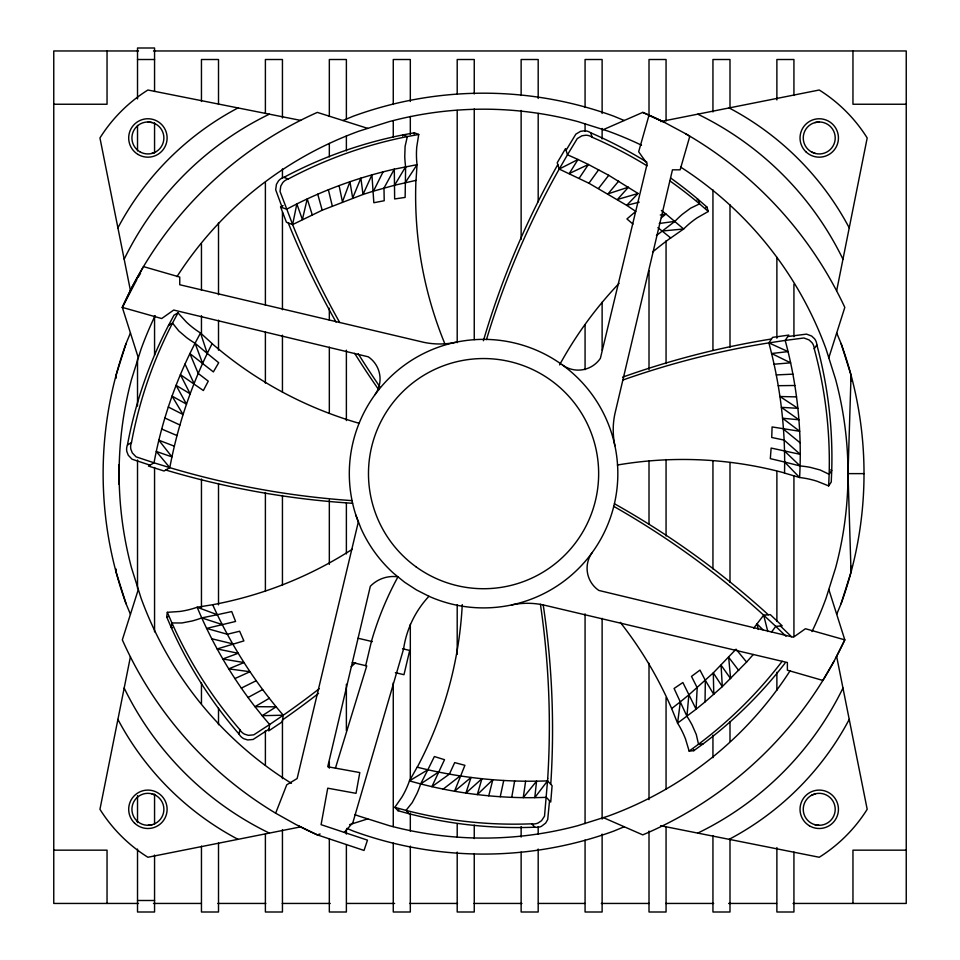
<?xml version="1.0" encoding="UTF-8"?>
<svg xmlns="http://www.w3.org/2000/svg" width="960" height="960" viewBox="0 0 960 960"><rect width="100%" height="100%" fill="white"/><g stroke="black" fill="none" stroke-linecap="round" stroke-linejoin="round"><path stroke-width="1.44" d="M418.728 134.472L407.316 136.572L405.108 146.328L404.76 156.504A101.052 101.052 0 0 0 405.624 166.776L405.132 197.412L394.644 198.96L394.308 169.176L417.036 164.676A89.772 89.772 0 0 1 416.76 146.904L418.728 134.472L414.372 132.804L402.972 134.904A763.968 573.168 70.4 0 0 283.908 177.348A11.244 11.244 0 0 0 278.448 180.936L276.42 184.404L275.688 189.804L282.216 207.564M622.824 380.04A838.176 838.176 0 0 1 766.476 343.26L785.184 340.416L788.76 335.076L772.56 337.38L768.864 342.888C780.288 385.236 785.568 429.216 784.524 473.064L799.596 477.516A89.772 89.772 0 0 1 816.972 481.212L828.66 485.892L831.252 482.016L831.732 470.436A763.968 573.168 -6.7 0 0 816.852 344.904A11.244 11.244 0 0 0 814.572 338.784L811.644 336.048L806.532 334.116L787.776 336.54M689.148 751.08L698.508 744.228L696.276 734.484L692.172 725.16A101.052 101.052 0 0 0 686.928 716.28L674.088 688.476L682.872 682.524L696.084 709.212L705.036 701.904L705.336 680.376L699.972 670.092L691.5 676.392L697.188 687.72L696.084 709.212L677.568 723.132A89.772 89.772 0 0 1 685.524 739.02L689.148 751.08L693.792 750.696L703.152 743.844A763.968 573.168 44.7 0 0 785.052 663.168M796.536 396.888L779.952 396.516L797.892 408.312L781.392 407.352L798.948 419.784L782.568 418.236L799.68 431.28L772.092 426.936L771.732 437.484L784.14 440.088L800.256 454.356L771.144 448.056L770.316 458.64L784.656 462.048L799.596 477.516C802.128 431.436 797.268 384.96 785.184 340.416L803.94 337.992L809.052 339.912L811.992 342.66A11.244 11.244 0 0 1 814.248 348.78A763.968 573.168 -6.7 0 1 829.14 474.3L828.66 485.892M116.184 569.112L116.088 572.1L126.072 603.756L130.44 614.292M118.812 484.08L118.848 464.688M836.7 614.292L841.068 603.756L851.04 572.1L848.004 473.628L851.04 375.168L841.068 343.512L836.7 332.976M547.728 778.464L544.524 816.156L541.512 820.716L538.188 822.96A11.244 11.244 0 0 1 531.708 823.812A763.968 573.168 -83.9 0 1 406.02 810.396L394.824 807.348L401.988 796.992A89.772 89.772 0 0 0 409.452 780.864L417.156 767.172C459.672 777.948 503.724 782.592 547.548 780.864L552.096 785.7L550.74 802.008L546.336 797.328C500.22 799.2 453.828 793.596 409.464 780.864L427.86 769.752L434.376 756.54L444.516 759.696L431.892 786.672L449.388 774.132L454.692 762.612L464.904 765.312L454.524 791.256L471.036 777.456L465.9 793.08L481.908 778.74L477.312 794.616L492.804 779.748L488.748 795.828M550.74 784.26L550.92 781.848A838.176 838.176 0 0 0 543.192 604.776M686.928 716.28L688.86 694.86L713.304 672.864L736.044 649.2L746.58 662.064L722.304 686.628L705.036 701.904M549.528 800.724L547.716 819.552L545.64 823.104L541.38 826.356A11.244 11.244 0 0 1 534.9 827.196A763.968 573.168 -83.9 0 1 409.212 813.78L398.028 810.732L394.824 807.348M688.86 694.86L680.352 701.82L677.568 723.132L671.664 708.576A389.388 389.388 0 0 0 620.292 622.368M268.968 729.144L253.116 739.464L247.68 739.944L243.852 738.744A11.244 11.244 0 0 1 239.148 734.208A763.968 573.168 -32.5 0 1 171.276 627.576L166.68 616.932L167.34 612.324L179.892 611.46A89.772 89.772 0 0 0 197.16 607.248L212.664 604.728A389.388 389.388 0 0 0 352.332 549.216M239.148 734.208L239.808 729.6A763.968 573.168 -32.5 0 1 171.936 622.968L167.34 612.324M212.664 604.728C230.748 644.688 254.58 682.02 283.248 715.212L282.324 721.776L268.728 730.884L269.628 724.524L285.252 713.844A838.176 838.176 0 0 0 319.2 688.764M525.612 781.212L523.248 797.652L536.568 781.164L534.78 797.64L547.548 780.864M511.728 797.352L514.656 780.984M130.44 656.7L99.948 809.304A151.764 151.764 0 0 0 147.9 857.256L300.708 826.86M352.26 500.64A838.176 838.176 0 0 1 172.116 468.348L154.02 462.804L148.488 466.056L164.076 471.012L169.8 467.64C177.876 424.536 192.204 382.62 212.16 343.572L200.532 333.012A89.772 89.772 0 0 1 186.468 322.152L177.972 312.864L173.952 315.228L168.492 325.452A763.968 573.168 19 0 0 127.44 445.008A11.244 11.244 0 0 0 126.828 451.512L128.28 455.256L132.048 459.204L150 465.156M836.7 290.568L867.192 137.964A151.764 151.764 0 0 0 819.24 90.012L660.6 121.56M292.62 224.58L296.844 203.928C327.792 188.508 360.588 176.82 394.308 169.176L383.988 188.064L384.204 200.736L373.836 202.74L371.928 174.864L363.024 194.46L322.2 210.216L292.62 224.58L286.428 222.216L280.572 206.928L283.08 205.584M500.232 796.752L503.724 780.492M414.108 134.028L414.372 132.804M365.688 665.664L371.424 641.4A318.432 318.432 0 0 1 397.968 576.84A31.968 31.968 0 0 0 370.332 586.284L327.732 766.74L359.808 772.572L356.028 793.332L327.732 788.184L321.084 824.664L367.476 840.144L364.032 850.452L317.328 834.876A384.516 384.516 0 0 1 298.776 826.02M358.392 521.688L297.144 778.536L286.74 784.812L275.652 813.192L296.16 824.664L317.328 834.876L320.136 833.988M168.288 406.992L183.072 414.528L172.032 396.108L186.48 404.124L176.064 385.32L190.152 393.816L180.384 374.64L203.364 390.528L208.26 381.168L198.216 373.44L189.888 353.592L213.372 371.904L218.7 362.724L207.264 353.436L200.532 333.012C178.248 373.44 162.456 417.42 154.02 462.804L136.068 456.84L132.3 452.892L130.848 449.148A11.244 11.244 0 0 1 131.46 442.644A763.968 573.168 19 0 1 172.512 323.1L177.972 312.864M402.624 136.068L402.972 134.904L407.316 136.572A763.968 573.168 70.4 0 0 288.264 179.016A11.244 11.244 0 0 0 282.792 182.592L280.776 186.072L280.032 191.472L293.508 226.836A838.176 838.176 0 0 0 339.696 322.476M335.436 768.144L366.744 665.916L352.332 662.508M130.44 332.976L126.072 343.512L116.088 375.168L116.184 378.156M138.324 589.452L122.328 639.864A384.516 384.516 0 0 0 275.652 813.192M828.816 357.816L844.812 307.404A391.512 391.512 0 0 0 685.596 133.716L663.672 121.956L648.996 115.26L638.664 151.764L647.16 163.764L600.384 358.344A26.76 26.76 0 0 1 562.488 365.004M138.324 357.816L122.328 307.404L132.528 286.224L143.508 266.616L179.748 277.068L179.748 284.736L423.684 342.3A76.884 76.884 0 0 0 455.652 342.3M339.096 185.592L342.432 201.84L349.944 181.728L352.68 198.024L360.888 178.152L363.024 194.46L373.464 191.136L383.076 171.876M374.94 394.716A26.76 26.76 0 0 0 368.28 356.82L173.7 310.044L161.7 318.54L122.328 307.404L136.824 279.636M511.488 604.968A76.884 76.884 0 0 1 543.456 604.968L787.38 662.532L787.38 670.2L822.84 680.424L834.036 661.236L844.812 639.864L828.816 589.452M409.212 813.78L406.02 810.396L412.248 802.572L416.976 793.548A101.052 101.052 0 0 0 420.648 783.924L427.86 769.752M557.82 164.628L556.608 166.716A838.176 838.176 0 0 0 483.396 340.752M138.324 277.08L140.556 273.24M373.464 191.136L394.596 185.244L405.624 166.776M566.052 150.324L575.856 134.136L580.548 131.352L584.52 130.764A11.244 11.244 0 0 1 590.724 132.804A763.968 573.168 -58.2 0 1 646.86 162.144M405.276 182.664L417.036 164.676L416.04 180.348L394.596 185.244M814.248 348.78L816.84 344.916M579.144 178.284L588.408 164.484L608.748 175.296L638.1 193.488L626.676 205.332L588.912 183.228L559.224 169.068L557.22 162.744L565.524 148.632L567.468 154.764L558.024 171.156A838.176 838.176 0 0 0 486.468 339.612M588.912 183.228L598.656 169.752M613.584 506.28A838.176 838.176 0 0 1 761.892 613.536L775.776 626.376L782.184 625.848L770.28 614.616L763.668 615.168L753.66 628.236M771.432 632.148L775.776 626.376L786.012 636.288M598.548 188.412L608.748 175.296M398.028 810.732L398.796 809.748M618.696 181.092L608.064 193.824L628.476 187.164L617.436 199.464L638.1 193.488M344.28 832.404L352.836 822.72L403.572 648.984A97.788 97.788 0 0 1 428.952 596.292A134.268 134.268 0 0 0 616.176 494.64A134.268 134.268 0 0 0 469.536 340.104A134.268 134.268 0 0 0 358.224 521.748M746.58 662.064L753.264 654.528M661.44 217.74L665.952 214.02L683.64 228.984A89.772 89.772 0 0 1 697.368 217.692L708.312 211.476L706.896 207.036L698.148 199.428A763.968 573.168 -58.2 0 0 670.812 178.128M656.436 235.548L674.88 221.376A101.052 101.052 0 0 1 682.368 214.284L690.552 208.212L699.552 203.868L708.312 211.476M671.664 708.576L680.352 701.82M443.184 789.108L460.2 775.92M282.6 719.82L284.592 718.464A838.176 838.176 0 0 0 318.552 693.384M420.648 783.924L438.6 772.068M168.492 325.452L172.512 323.088L178.752 330.9L186.492 337.524A101.052 101.052 0 0 0 195.06 343.248L207.264 353.436M127.452 445.008L131.46 442.644M269.316 698.268L254.976 706.68C231.396 676.296 211.932 642.756 197.16 607.248L217.32 614.712L231.72 611.568L235.572 621.456L206.604 628.404L227.316 634.26L239.628 631.236L243.888 640.896L217.128 648.948L238.212 653.268L222.792 658.992L243.996 662.568L228.708 668.868L249.996 671.712L234.9 678.576M248.028 697.488L262.656 689.568M559.224 169.068L578.004 159.492L588.408 164.484L569.244 173.556L578.004 159.492L567.468 154.764L577.272 138.588L581.952 135.792L585.936 135.204A11.244 11.244 0 0 1 592.128 137.244A763.968 573.168 -58.2 0 1 647.052 165.828M241.332 688.116L256.224 680.712M705.78 207.588L706.896 207.036M603.348 129.636L642.768 112.392A391.512 391.512 0 0 1 661.824 121.08M342.912 120.504L353.448 116.136A380.436 380.436 0 0 1 613.68 116.136L624.228 120.504M624.228 826.764L613.68 831.132A380.436 380.436 0 0 1 353.448 831.132L346.86 828.396M697.02 199.884L698.148 199.428L699.552 203.868A763.968 573.168 -58.2 0 0 669.876 180.9M151.788 153.468L155.676 151.932M811.464 795.336A15.984 15.984 0 0 1 835.212 809.556A15.984 15.984 0 0 1 811.02 823.02A15.984 15.984 0 0 1 811.464 795.336L815.34 793.8M349.548 824.652L367.752 818.88M639.204 202.176L626.676 205.332L635.784 211.416L626.94 218.94L632.964 224.088M172.476 627.66L171.276 627.588L171.924 622.968L181.92 622.968L191.928 621.036A101.052 101.052 0 0 0 201.744 617.904L217.32 614.712M660.288 215.016L665.952 214.02L661.392 210.468M771.456 339.024L769.068 339.384A838.176 838.176 0 0 0 622.668 377.148M814.848 122.592A15.984 15.984 0 0 1 834.744 141.852A15.984 15.984 0 0 1 808.116 149.448A15.984 15.984 0 0 1 814.848 122.592L818.976 121.98M148.152 825.288L152.28 824.676M659.256 223.488L674.88 221.376M662.244 231.012L683.64 228.984L670.764 237.972L657.9 227.64M703.152 743.844L698.508 744.228A763.968 573.168 44.7 0 0 782.172 661.272M774.072 364.2L790.632 362.844L771.6 353.52L788.064 351.6L768.864 342.888M776.292 374.928L792.912 374.148M283.248 715.212L262.176 715.692L254.976 706.68L276.18 706.824L262.176 715.692L269.628 724.524L253.776 734.844L248.34 735.336L244.5 734.136A11.244 11.244 0 0 1 239.808 729.6M778.248 385.704L794.868 385.488M166.68 616.932L167.94 616.92M138.492 50.964L53.76 50.964L53.76 903.444L138.492 903.444M153.468 50.964L906.24 50.964L906.24 903.444L793.044 903.444M137.52 59.508L154.56 59.508M53.76 104.244L107.04 104.244L107.04 50.964M906.24 104.244L852.96 104.244L852.96 50.964M848.004 473.628L864 473.628M53.76 850.164L107.04 850.164L107.04 903.444M906.24 850.164L852.96 850.164L852.96 903.444M137.52 900.492L154.56 900.492M153.468 903.444L201.396 903.444M217.872 903.444L265.812 903.444M282.288 903.444L330.216 903.444M346.692 903.444L394.62 903.444M409.596 903.444L457.536 903.444M474.012 903.444L521.94 903.444M538.416 903.444L584.844 903.444M601.32 903.444L649.26 903.444M665.736 903.444L713.664 903.444M728.64 903.444L776.568 903.444M148.152 121.98L152.28 122.592M814.848 824.676L818.976 825.288M300.708 120.408L147.9 90.012A151.764 151.764 0 0 0 99.948 137.964L130.44 290.568M660.6 825.708L819.24 857.256A151.764 151.764 0 0 0 867.192 809.304L836.7 656.7M358.056 638.244L372.408 641.628M402.54 648.744L409.704 650.436L403.98 674.7L395.376 672.672M211.74 638.76L232.656 643.836M784.656 462.048L800.076 465.936A101.052 101.052 0 0 1 810.288 467.364L820.128 469.968L829.14 474.3L831.732 470.436L830.688 469.836M165.78 470.004L168.096 470.712A838.176 838.176 0 0 0 352.596 503.28M367.752 128.388L317.328 112.392A384.516 384.516 0 0 0 122.328 307.404M201.744 617.904L222.204 624.552M283.908 177.36L288.264 179.028M280.572 206.928L286.572 209.232L296.844 203.928L302.376 219.552L307.236 198.912L312.24 214.764M174.348 446.184L158.844 440.22L171.948 456.876L156.288 451.464L169.8 467.64M811.464 151.932L815.34 153.468M151.788 793.8L155.676 795.336M161.7 429.048L177.012 435.552M603.348 817.62L642.768 834.876A391.512 391.512 0 0 0 834.036 661.236M642.768 112.392L664.512 122.4M164.844 417.972L179.916 425.004M428.952 596.292L416.436 589.908L404.652 582.252L393.732 573.408A134.268 134.268 0 0 1 360.912 528.24L355.872 515.124M685.596 133.716L689.796 136.32L680.136 169.824L672.468 169.824L614.904 413.748A76.884 76.884 0 0 0 614.904 445.716M783.48 429.156L800.124 442.812M768.312 614.784L766.536 613.14A838.176 838.176 0 0 0 614.436 503.748M784.524 451.056L800.076 465.936M780.42 625.992L791.496 636.72M762.936 629.772L757.056 623.94L758.28 629.46M531.708 823.812L534.9 827.196M738.708 670.464L728.652 657.264L730.62 678.66L721.068 665.16L722.304 686.628L713.304 672.864L713.784 694.38L705.336 680.376M184.992 364.056L194.052 383.58M288.276 222.924L289.152 225.168A838.176 838.176 0 0 0 336.06 322.068M195.06 343.248L202.62 363.384M590.724 132.816L592.128 137.256M317.736 194.184L322.2 210.216M763.668 615.168L767.796 631.524M328.368 189.744L332.268 205.908M693.492 749.472L693.792 750.696M851.04 375.168L851.04 381.132M851.04 566.136L851.04 572.1M793.932 95.472L793.932 59.508L776.88 59.508L776.88 99.96M793.932 284.244L793.932 336.684M793.932 476.016L793.932 636.324M793.932 852.072L793.932 912L776.88 912L776.88 847.572M776.88 257.28L776.88 338.184M776.88 471.528L776.88 621.348M776.88 672.288L776.88 690.264M729.996 107.46L729.996 59.508L712.944 59.508L712.944 111.948M729.996 204.84L729.996 347.172M729.996 462.54L729.996 582.396M729.996 721.728L729.996 741.204M729.996 840.084L729.996 912L712.944 912L712.944 835.596M712.944 189.864L712.944 350.172M712.944 461.04L712.944 568.908M712.944 735.216L712.944 757.68M666.06 120.936L666.06 59.508L649.008 59.508L649.008 114.948M666.06 240.792L666.06 363.648M666.06 459.54L666.06 535.944M666.06 697.752L666.06 789.144M666.06 826.596L666.06 912L649.008 912L649.008 831.096M649.008 270.756L649.008 369.648M649.008 461.04L649.008 523.956M649.008 663.3L649.008 799.632M602.124 113.448L602.124 59.508L585.072 59.508L585.072 107.46M602.124 128.436L602.124 138.924M602.124 302.22L602.124 350.172M602.124 618.348L602.124 819.108M602.124 834.096L602.124 912L585.072 912L585.072 840.084M585.072 123.936L585.072 131.424M585.072 324.696L585.072 369.648M585.072 613.86L585.072 823.608M538.188 98.472L538.188 59.508L521.136 59.508L521.136 95.472M538.188 113.448L538.188 201.84M538.188 826.596L538.188 834.096M538.188 849.072L538.188 912L521.136 912L521.136 852.072M521.136 110.448L521.136 239.304M521.136 826.596L521.136 837.084M474.252 93.972L474.252 59.508L457.2 59.508L457.2 93.972M474.252 108.96L474.252 339.684M474.252 825.108L474.252 838.584M474.252 853.572L474.252 912L457.2 912L457.2 852.072M457.2 110.448L457.2 342.672M457.2 604.86L457.2 654.312M457.2 823.608L457.2 837.084M410.316 101.46L410.316 59.508L393.264 59.508L393.264 104.46M410.316 116.448L410.316 134.424M410.316 624.336L410.316 780.156M410.316 813.12L410.316 831.096M410.316 846.084L410.316 912L393.264 912L393.264 843.084M393.264 120.936L393.264 137.424M393.264 682.776L393.264 826.596M346.38 119.436L346.38 59.508L329.328 59.508L329.328 116.448M346.38 135.924L346.38 150.9M346.38 350.172L346.38 420.588M346.38 502.992L346.38 553.92M346.38 684.276L346.38 730.716M346.38 829.596L346.38 834.096M346.38 844.584L346.38 912L329.328 912L329.328 838.584M329.328 143.412L329.328 156.9M329.328 308.22L329.328 320.208M329.328 347.172L329.328 413.088M329.328 499.992L329.328 564.408M329.328 762.18L329.328 768.168M282.444 117.948L282.444 59.508L265.392 59.508L265.392 113.448M282.444 168.888L282.444 177.876M282.444 212.328L282.444 309.72M282.444 335.184L282.444 392.112M282.444 495.492L282.444 585.384M282.444 720.228L282.444 778.656M282.444 829.596L282.444 912L265.392 912L265.392 834.096M265.392 182.364L265.392 305.22M265.392 332.184L265.392 383.124M265.392 492.504L265.392 591.384M265.392 730.716L265.392 765.18M218.508 104.46L218.508 59.508L201.456 59.508L201.456 101.46M218.508 222.816L218.508 294.732M218.508 320.208L218.508 350.172M218.508 483.504L218.508 604.86M218.508 708.24L218.508 724.728M218.508 843.084L218.508 912L201.456 912L201.456 846.084M201.456 243.792L201.456 290.244M201.456 315.708L201.456 333.684M201.456 479.016L201.456 607.86M201.456 682.776L201.456 703.752M154.56 91.452L154.56 48L137.52 48L137.52 98.94M154.56 122.916L154.56 152.88M154.56 315.708L154.56 355.14M154.56 467.496L154.56 631.836M154.56 794.112L154.56 824.076M154.56 855.072L154.56 912L137.52 912L137.52 849.072M137.52 125.436L137.52 150.9M137.52 359.16L137.52 406.08M137.52 460.008L137.52 588.384M137.52 795.612L137.52 822.576M617.412 465.024A389.388 389.388 0 0 1 784.56 472.956M462.264 604.596A389.388 389.388 0 0 1 417.252 767.22M540.42 604.26A838.176 838.176 0 0 1 547.716 778.464M559.584 364.884A389.388 389.388 0 0 1 619.056 283.38M652.644 251.988A389.388 389.388 0 0 1 670.704 237.888M355.596 662.808A838.176 838.176 0 0 1 351.204 666.624M444.828 343.728A389.388 389.388 0 0 1 415.932 180.336M379.764 386.616A838.176 838.176 0 0 1 358.248 353.772M378.732 389.724A838.176 838.176 0 0 1 354.66 353.34M359.244 423.324A389.388 389.388 0 0 1 212.1 343.644M842.964 688.044A313.596 313.596 0 0 1 697.776 833.1M849.228 719.4A287.976 287.976 0 0 1 729.132 839.328M269.352 833.1A313.596 313.596 0 0 1 124.176 688.044M237.996 839.328A287.976 287.976 0 0 1 117.912 719.4M697.776 114.168A313.596 313.596 0 0 1 842.964 259.212M729.132 107.94A287.976 287.976 0 0 1 849.228 227.868M124.176 259.212A313.596 313.596 0 0 1 269.352 114.168M117.912 227.868A287.976 287.976 0 0 1 237.996 107.94M592.188 552.552A26.76 26.76 0 0 0 598.86 590.448L793.44 637.224L805.44 628.728L844.812 639.864A391.512 391.512 0 0 1 836.16 657.288M812.004 631.572A364.44 364.44 0 0 0 826.032 598.284L835.584 567.96A364.44 364.44 0 0 0 835.584 379.308L826.032 348.984A364.44 364.44 0 0 0 680.604 167.052M790.152 670.668A364.44 364.44 0 0 1 608.208 816.096L577.896 825.66A364.44 364.44 0 0 1 389.244 825.66L358.92 816.096A364.44 364.44 0 0 1 354.864 814.584M291.432 783.312A364.44 364.44 0 0 1 141.108 598.284L131.544 567.96A364.44 364.44 0 0 1 131.544 379.308L141.108 348.984A364.44 364.44 0 0 1 155.124 315.696M176.988 276.6A364.44 364.44 0 0 1 358.92 131.172L389.244 121.608A364.44 364.44 0 0 1 577.896 121.608L608.208 131.172A364.44 364.44 0 0 1 641.508 145.2M841.068 343.512A380.436 380.436 0 0 1 841.068 603.756M126.072 603.756A380.436 380.436 0 0 1 126.072 343.512M809.364 825.78A19.212 19.212 0 0 0 838.44 809.604A19.212 19.212 0 0 0 809.892 792.516A19.212 19.212 0 0 0 809.364 825.78M134.532 823.092A19.212 19.212 0 0 0 166.536 813.972A19.212 19.212 0 0 0 142.632 790.824A19.212 19.212 0 0 0 134.532 823.092M136.776 820.776A15.984 15.984 0 0 0 163.404 813.192A15.984 15.984 0 0 0 143.52 793.932A15.984 15.984 0 0 0 136.776 820.776M805.872 151.764A19.212 19.212 0 0 0 837.864 142.644A19.212 19.212 0 0 0 813.972 119.496A19.212 19.212 0 0 0 805.872 151.764M138.036 154.452A19.212 19.212 0 0 0 167.112 138.276A19.212 19.212 0 0 0 138.564 121.176A19.212 19.212 0 0 0 138.036 154.452M139.692 151.68A15.984 15.984 0 0 0 163.884 138.216A15.984 15.984 0 0 0 140.136 123.996A15.984 15.984 0 0 0 139.692 151.68M415.92 566.736A115.08 115.08 0 0 0 598.02 485.664A115.08 115.08 0 0 0 436.764 368.496A115.08 115.08 0 0 0 415.92 566.736"/></g></svg>
